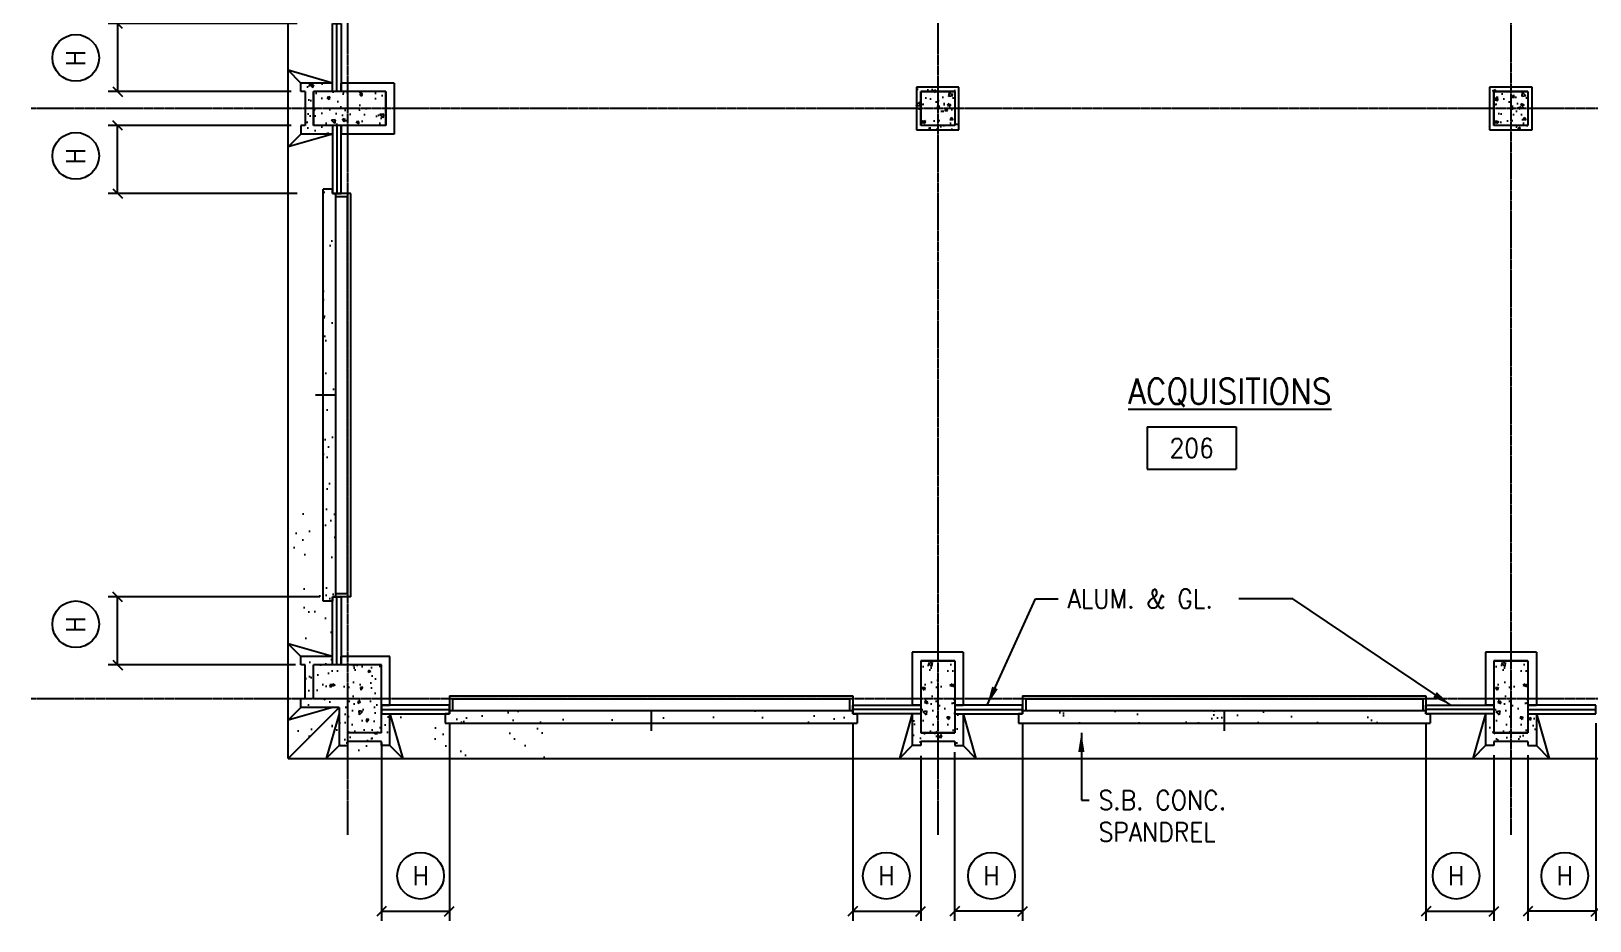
# Model space of a CAD drawing. Header units: inches. Extents: x 388 to 4053, y 352 to 2882.
# Drawn here: x 510 to 1244, y 395 to 814 of the extents above; entities that cross this region are included whole.
import ezdxf
from ezdxf.enums import TextEntityAlignment as Align

# ---------------------------------------------------------------- set-up
doc = ezdxf.new("R2010")
doc.units = ezdxf.units.IN
doc.header["$LTSCALE"] = 0.5
doc.header["$MEASUREMENT"] = 0
doc.linetypes.add('CENTER', pattern=[3.25, 2.5, -0.25, 0.25, -0.25])
for name, color, linetype in [('A-ANNO-NOTE', 7, 'Continuous'), ('A-ANNO-TEXT', 7, 'Continuous'), ('A-COLS', 2, 'Continuous'), ('A-COLS-PATT', 8, 'Continuous'), ('A-FLOR-IDEN', 7, 'Continuous'), ('A-FLOR-LEVL', 2, 'Continuous'), ('A-FLOR-PATT', 8, 'Continuous'), ('A-GLAZ', 3, 'Continuous'), ('A-GLAZ-IDEN', 7, 'Continuous'), ('A-GRID', 8, 'CENTER'), ('A-WALL', 2, 'Continuous'), ('A-WALL-PATT', 8, 'Continuous')]:
    doc.layers.add(name, color=color, linetype=linetype)
doc.styles.add('ROMANS', font='romans.shx', dxfattribs={"width": 0.9})
doc.dimstyles.new('DIM96', dxfattribs={"dimscale": 96, "dimtxt": 0.09375, "dimasz": 0.046875, "dimexe": 0.046875, "dimexo": 0.046875, "dimgap": 0.046875, "dimtad": 1, "dimdec": 4, "dimzin": 3, "dimdsep": 46, "dimlunit": 4, "dimtxsty": 'ROMANS', "dimblk": 'OBLIQUE', "dimcen": 0.046875, "dimaunit": 1, "dimazin": 0, "dimtfac": 0.7, "dimtdec": 4, "dimtofl": 0, "dimtmove": 2, "dimatfit": 3, "dimldrblk": 'OBLIQUE', "dimfxl": 0, "dimfrac": 1, "dimtolj": 1, "dimtzin": 0, "dimarcsym": 0})
doc.dimstyles.new('LD96', dxfattribs={"dimscale": 96, "dimtxt": 0.09375, "dimasz": 0.09375, "dimexe": 0.046875, "dimexo": 0.046875, "dimgap": 0.046875, "dimtad": 0, "dimdec": 4, "dimzin": 3, "dimdsep": 46, "dimlunit": 4, "dimtxsty": 'ROMANS', "dimcen": 0.046875, "dimaunit": 1, "dimadec": 0, "dimazin": 0, "dimtfac": 0.7, "dimtdec": 4, "dimtofl": 0, "dimtmove": 2, "dimatfit": 3, "dimfxl": 0, "dimfrac": 1, "dimtolj": 1, "dimtzin": 0, "dimarcsym": 0})
pattern_1 = [(37.5, (8.345, 1.141), (-0.56694, 17.34141), [0, -13.68, 0, -15.3, 0, -14.625]), (7.5, (8.345, 1.141), (15.928, 25.3993), [0, -7.38, 0, -12.33, 0, -4.725]), (327.5, (-2.725, 1.141), (28.02728, 0.05093), [0, -4.5, 0, -16.2, 0, -21.15]), (317.5, (-2.725, 1.141), (27.05514, 7.8991), [0, -2.25, 0, -10.62, 0, -12.15])]
pattern_2 = [(50, (11.203, -0.822), (14.3452, -1.25504), [1.5, -16.5]), (355, (11.203, -0.822), (-2.77503, 15.04384), [1.2, -13.2]), (100.4514, (12.398, -0.927), (11.57019, 13.78879), [1.2748, -14.02284]), (46.1842, (11.203, 3.178), (21.34482, -3.31038), [2.25, -24.75]), (96.6356, (12.981, 2.902), (18.69325, 19.48236), [1.9122, -21.03426]), (351.1842, (11.203, 3.178), (18.69324, 19.48237), [1.8, -19.8]), (21, (13.203, 2.178), (11.93814, -8.05238), [1.5, -16.5]), (326, (13.203, 2.178), (4.8663, 14.503), [1.2, -13.2]), (71.4514, (14.197, 1.507), (16.80445, 6.45061), [1.2748, -14.02284]), (37.5, (11.2027, -0.8225), (0.243197, 6.657877), [0, -13.04, 0, -13.4, 0, -13.25]), (7.5, (11.203, -0.8225), (5.26139, 7.888234), [0, -7.64, 0, -12.74, 0, -5.05]), (327.5, (6.7427, -0.8225), (10.676449, -0.451097), [0, -5, 0, -15.6, 0, -20.7]), (317.5, (4.743, -0.822), (11.663723, 2.0021), [0, -6.5, 0, -10.36, 0, -14.7])]
pattern_3 = [(50, (10.395, 0), (14.3452, -1.25504), [1.5, -16.5]), (355, (10.395, 0), (-2.77503, 15.04384), [1.2, -13.2]), (100.4514, (11.59, -0.105), (11.57019, 13.78879), [1.2748, -14.02284]), (46.1842, (10.395, 4), (21.34482, -3.31038), [2.25, -24.75]), (96.6356, (12.173, 3.724), (18.69325, 19.48236), [1.9122, -21.03426]), (351.1842, (10.395, 4), (18.69324, 19.48237), [1.8, -19.8]), (21, (12.395, 3), (11.93814, -8.05238), [1.5, -16.5]), (326, (12.395, 3), (4.8663, 14.503), [1.2, -13.2]), (71.4514, (13.39, 2.329), (16.80445, 6.45061), [1.2748, -14.02284]), (37.5, (10.3947, 0), (0.243197, 6.657877), [0, -13.04, 0, -13.4, 0, -13.25]), (7.5, (10.395, 0), (5.26139, 7.888234), [0, -7.64, 0, -12.74, 0, -5.05]), (327.5, (5.9347, 0), (10.676449, -0.451097), [0, -5, 0, -15.6, 0, -20.7]), (317.5, (3.935, 0), (11.663723, 2.0021), [0, -6.5, 0, -10.36, 0, -14.7])]

# ---------------------------------------------------------------- blocks, each defined once
blk = doc.blocks.new('GLAZ1')
for p, q in [((0, 0), (-4, 0)), ((-4, 0), (-4, -32)), ((-2, -32), (-2, 0)), ((0, -32), (0, 0)), ((-4, -32), (0, -32))]:
    blk.add_line(p, q)
blk = doc.blocks.new('IDENM1')
blk.add_circle((0, 0), 0.1146)
at = {"style": 'ROMANS', "width": 0.9}
blk.add_attdef('#', text='', height=0.0938, dxfattribs=at).set_placement((0, 0), align=Align.MIDDLE)
blk = doc.blocks.new('IDEN2')
for p, q in [((-0.2188, 0.1042), (0.2188, 0.1042)), ((-0.2188, 0.1042), (-0.2188, -0.1042)), ((0.2188, 0.1042), (0.2188, -0.1042)), ((-0.2188, -0.1042), (0.2188, -0.1042))]:
    blk.add_line(p, q)
at = {"style": 'ROMANS', "width": 0.9}
blk.add_attdef('#', text='', height=0.0938, dxfattribs=at).set_placement((0, 0), align=Align.MIDDLE_CENTER)
blk = doc.blocks.new('_Oblique')
at = {"color": 0, "lineweight": -2}
blk.add_line((-0.5, -0.5), (0.5, 0.5), dxfattribs=at)
blk = doc.blocks.new('*D138')
at = {"layer": 'A-GLAZ-IDEN', "color": 0, "lineweight": -2}
for p, q in [((707.08, 487.78), (707.08, 394.78)), ((675.08, 478.78), (675.08, 394.78)), ((675.08, 399.28), (707.08, 399.28))]:
    blk.add_line(p, q, dxfattribs=at)
at = {"layer": 'Defpoints', "color": 0}
for p in [(707.08, 492.28), (675.08, 483.28), (707.08, 399.28)]:
    blk.add_point(p, dxfattribs=at)
at = {"layer": 'A-GLAZ-IDEN', "color": 0, "lineweight": -2, "xscale": 4.5, "yscale": 4.5, "zscale": 4.5, "rotation": 180}
blk.add_blockref('_Oblique', (675.08, 399.28), dxfattribs=at)
at = {"layer": 'A-GLAZ-IDEN', "color": 0, "lineweight": -2, "xscale": 4.5, "yscale": 4.5, "zscale": 4.5}
blk.add_blockref('_Oblique', (707.08, 399.28), dxfattribs=at)
blk = doc.blocks.new('*D139')
at = {"layer": 'A-GLAZ-IDEN', "color": 0, "lineweight": -2}
for p, q in [((897.08, 487.78), (897.08, 394.78)), ((929.08, 472.43), (929.08, 394.78)), ((897.08, 399.28), (929.08, 399.28))]:
    blk.add_line(p, q, dxfattribs=at)
at = {"layer": 'Defpoints', "color": 0}
for p in [(897.08, 492.28), (929.08, 476.93), (929.08, 399.28)]:
    blk.add_point(p, dxfattribs=at)
at = {"layer": 'A-GLAZ-IDEN', "color": 0, "lineweight": -2, "xscale": 4.5, "yscale": 4.5, "zscale": 4.5, "rotation": 180}
blk.add_blockref('_Oblique', (897.08, 399.28), dxfattribs=at)
at = {"layer": 'A-GLAZ-IDEN', "color": 0, "lineweight": -2, "xscale": 4.5, "yscale": 4.5, "zscale": 4.5}
blk.add_blockref('_Oblique', (929.08, 399.28), dxfattribs=at)
blk = doc.blocks.new('*D140')
at = {"layer": 'A-GLAZ-IDEN', "color": 0, "lineweight": -2}
for p, q in [((977.08, 487.78), (977.08, 394.78)), ((945.08, 474.2), (945.08, 394.78)), ((977.08, 399.28), (945.08, 399.28))]:
    blk.add_line(p, q, dxfattribs=at)
at = {"layer": 'Defpoints', "color": 0}
for p in [(977.08, 492.28), (945.08, 478.7), (945.08, 399.28)]:
    blk.add_point(p, dxfattribs=at)
at = {"layer": 'A-GLAZ-IDEN', "color": 0, "lineweight": -2, "xscale": 4.5, "yscale": 4.5, "zscale": 4.5, "rotation": 180}
blk.add_blockref('_Oblique', (945.08, 399.28), dxfattribs=at)
at = {"layer": 'A-GLAZ-IDEN', "color": 0, "lineweight": -2, "xscale": 4.5, "yscale": 4.5, "zscale": 4.5}
blk.add_blockref('_Oblique', (977.08, 399.28), dxfattribs=at)
blk = doc.blocks.new('*D141')
at = {"layer": 'A-GLAZ-IDEN', "color": 0, "lineweight": -2}
for p, q in [((1167.08, 487.78), (1167.08, 394.78)), ((1199.08, 472.78), (1199.08, 394.78)), ((1167.08, 399.28), (1199.08, 399.28))]:
    blk.add_line(p, q, dxfattribs=at)
at = {"layer": 'Defpoints', "color": 0}
for p in [(1167.08, 492.28), (1199.08, 477.28), (1199.08, 399.28)]:
    blk.add_point(p, dxfattribs=at)
at = {"layer": 'A-GLAZ-IDEN', "color": 0, "lineweight": -2, "xscale": 4.5, "yscale": 4.5, "zscale": 4.5, "rotation": 180}
blk.add_blockref('_Oblique', (1167.08, 399.28), dxfattribs=at)
at = {"layer": 'A-GLAZ-IDEN', "color": 0, "lineweight": -2, "xscale": 4.5, "yscale": 4.5, "zscale": 4.5}
blk.add_blockref('_Oblique', (1199.08, 399.28), dxfattribs=at)
blk = doc.blocks.new('*D142')
at = {"layer": 'A-GLAZ-IDEN', "color": 0, "lineweight": -2}
for p, q in [((1247.08, 487.78), (1247.08, 394.78)), ((1215.08, 472.78), (1215.08, 394.78)), ((1247.08, 399.28), (1215.08, 399.28))]:
    blk.add_line(p, q, dxfattribs=at)
at = {"layer": 'Defpoints', "color": 0}
for p in [(1247.08, 492.28), (1215.08, 477.28), (1215.08, 399.28)]:
    blk.add_point(p, dxfattribs=at)
at = {"layer": 'A-GLAZ-IDEN', "color": 0, "lineweight": -2, "xscale": 4.5, "yscale": 4.5, "zscale": 4.5, "rotation": 180}
blk.add_blockref('_Oblique', (1215.08, 399.28), dxfattribs=at)
at = {"layer": 'A-GLAZ-IDEN', "color": 0, "lineweight": -2, "xscale": 4.5, "yscale": 4.5, "zscale": 4.5}
blk.add_blockref('_Oblique', (1247.08, 399.28), dxfattribs=at)
blk = doc.blocks.new('*D165')
at = {"layer": 'A-GLAZ-IDEN', "color": 0, "lineweight": -2}
for p, q in [((646.08, 547.28), (546.28, 547.28)), ((550.78, 515.28), (550.78, 547.28)), ((634.58, 515.28), (546.28, 515.28))]:
    blk.add_line(p, q, dxfattribs=at)
at = {"layer": 'Defpoints', "color": 0}
for p in [(550.78, 547.28), (650.58, 547.28), (639.08, 515.28)]:
    blk.add_point(p, dxfattribs=at)
at = {"layer": 'A-GLAZ-IDEN', "color": 0, "lineweight": -2, "xscale": 4.5, "yscale": 4.5, "zscale": 4.5}
for p, rotation in [((550.78, 547.28), 90), ((550.78, 515.28), 270)]:
    blk.add_blockref('_Oblique', p, dxfattribs=dict(at, rotation=rotation))
blk = doc.blocks.new('*D166')
at = {"layer": 'A-GLAZ-IDEN', "color": 0, "lineweight": -2}
for p, q in [((632.49, 769.28), (546.28, 769.28)), ((550.78, 737.28), (550.78, 769.28)), ((635.41, 737.28), (546.28, 737.28))]:
    blk.add_line(p, q, dxfattribs=at)
at = {"layer": 'Defpoints', "color": 0}
for p in [(550.78, 769.28), (636.99, 769.28), (639.91, 737.28)]:
    blk.add_point(p, dxfattribs=at)
at = {"layer": 'A-GLAZ-IDEN', "color": 0, "lineweight": -2, "xscale": 4.5, "yscale": 4.5, "zscale": 4.5}
for p, rotation in [((550.78, 769.28), 90), ((550.78, 737.28), 270)]:
    blk.add_blockref('_Oblique', p, dxfattribs=dict(at, rotation=rotation))
blk = doc.blocks.new('*D167')
at = {"layer": 'A-GLAZ-IDEN', "color": 0, "lineweight": -2}
for p, q in [((635.41, 817.28), (546.28, 817.28)), ((550.78, 817.28), (550.78, 785.28)), ((632.49, 785.28), (546.28, 785.28))]:
    blk.add_line(p, q, dxfattribs=at)
at = {"layer": 'Defpoints', "color": 0}
for p in [(639.91, 817.28), (550.78, 785.28), (636.99, 785.28)]:
    blk.add_point(p, dxfattribs=at)
at = {"layer": 'A-GLAZ-IDEN', "color": 0, "lineweight": -2, "xscale": 4.5, "yscale": 4.5, "zscale": 4.5}
for p, rotation in [((550.78, 817.28), 90), ((550.78, 785.28), 270)]:
    blk.add_blockref('_Oblique', p, dxfattribs=dict(at, rotation=rotation))
blk = doc.blocks.new('LEVEL')
for p, q in [((-12, 0), (-18, 6)), ((-12, -15), (-18, 6)), ((12, 0), (18, 6)), ((12, -15), (18, 6))]:
    blk.add_line(p, q)
blk = doc.blocks.new('TEXT')
blk.add_line((0, 0), (0, 9.5))
blk = doc.blocks.new('4')
for p, q in [((-8, -18), (-8, 16)), ((8, 16), (-8, 16)), ((8, -18), (8, 16)), ((8, -18), (-8, -18))]:
    blk.add_line(p, q)
blk = doc.blocks.new('3')
for p, q in [((-16, 16), (0, 16)), ((-16, 16), (-16, -16)), ((0, 0), (0, 16)), ((0, 0), (16, 0)), ((16, 0), (16, -16)), ((-16, -16), (16, -16))]:
    blk.add_line(p, q)
blk = doc.blocks.new('1')
for p, q in [((-8, 8), (8, 8)), ((-8, 8), (-8, -8)), ((8, 8), (8, -8)), ((-8, -8), (8, -8))]:
    blk.add_line(p, q)

msp = doc.modelspace()

# ---------------------------------------------------------------- hatches: boundary and pattern name
at = {"layer": 'A-COLS-PATT'}
h = msp.add_hatch(dxfattribs=at)
h.set_pattern_fill('AR-CONC', color=256, scale=2, angle=90, style=0)
h.set_pattern_definition([(140, (3037.413, -189.509), (1.255043, 14.345204), [1.5, -16.5]), (85, (3037.413, -189.509), (-15.04384, -2.77503), [1.2, -13.2]), (190.4514, (3037.518, -188.313), (-13.78879, 11.57019), [1.2748, -14.02284]), (136.1842, (3033.413, -189.509), (3.31038, 21.34482), [2.25, -24.75]), (186.6356, (3033.69, -187.73), (-19.48236, 18.69325), [1.9122, -21.03426]), (81.1842, (3033.413, -189.509), (-19.48237, 18.69324), [1.8, -19.8]), (111, (3034.413, -187.509), (8.05238, 11.93814), [1.5, -16.5]), (56, (3034.413, -187.509), (-14.503, 4.86631), [1.2, -13.2]), (161.4514, (3035.084, -186.514), (-6.45061, 16.80445), [1.2748, -14.02284]), (127.5, (3037.4133, -189.5085), (-6.657877, 0.243197), [0, -13.04, 0, -13.4, 0, -13.25]), (97.5, (3037.413, -189.5085), (-7.888234, 5.26139), [0, -7.64, 0, -12.74, 0, -5.05]), (57.5, (3037.4133, -193.9685), (0.451097, 10.676449), [0, -5, 0, -15.6, 0, -20.7]), (47.5, (3037.413, -195.9685), (-2.0021, 11.663723), [0, -6.5, 0, -10.36, 0, -14.7])])
h.paths.add_polyline_path([(643.08318, 785.27553), (643.08318, 769.27553), (677.08318, 769.27553), (677.08318, 785.27553)])
h = msp.add_hatch(dxfattribs=at)
h.set_pattern_fill('AR-CONC', color=256, scale=2, style=0)
h.set_pattern_definition([(130, (1903.867, -1601.055), (-14.345204, -1.255043), [1.5, -16.5]), (185, (1903.867, -1601.055), (2.77503, 15.04384), [1.2, -13.2]), (79.5486, (1902.672, -1601.159), (-11.57019, 13.78879), [1.2748, -14.02284]), (133.8158, (1903.867, -1597.055), (-21.34482, -3.31038), [2.25, -24.75]), (83.3644, (1902.088, -1597.33), (-18.69325, 19.48236), [1.9122, -21.03426]), (188.8158, (1903.867, -1597.055), (-18.69324, 19.48237), [1.8, -19.8]), (159, (1901.867, -1598.055), (-11.93814, -8.05238), [1.5, -16.5]), (214, (1901.867, -1598.055), (-4.86631, 14.503), [1.2, -13.2]), (108.5486, (1900.872, -1598.726), (-16.80445, 6.45061), [1.2748, -14.02284]), (142.5, (1903.867, -1601.0546), (-0.243197, 6.657877), [0, -13.04, 0, -13.4, 0, -13.25]), (172.5, (1903.867, -1601.0546), (-5.26139, 7.888234), [0, -7.64, 0, -12.74, 0, -5.05]), (212.5, (1908.327, -1601.0546), (-10.676449, -0.451097), [0, -5, 0, -15.6, 0, -20.7]), (222.5, (1910.327, -1601.055), (-11.663723, 2.0021), [0, -6.5, 0, -10.36, 0, -14.7])])
h.paths.add_polyline_path([(945.08318, 785.27553), (945.08318, 769.27553), (929.08318, 769.27553), (929.08318, 785.27553)])
h = msp.add_hatch(dxfattribs=at)
h.set_pattern_fill('AR-CONC', color=256, scale=2, style=0)
h.set_pattern_definition([(130, (2173.867, -1601.055), (-14.345204, -1.255043), [1.5, -16.5]), (185, (2173.867, -1601.055), (2.77503, 15.04384), [1.2, -13.2]), (79.5486, (2172.672, -1601.159), (-11.57019, 13.78879), [1.2748, -14.02284]), (133.8158, (2173.867, -1597.055), (-21.34482, -3.31038), [2.25, -24.75]), (83.3644, (2172.088, -1597.33), (-18.69325, 19.48236), [1.9122, -21.03426]), (188.8158, (2173.867, -1597.055), (-18.69324, 19.48237), [1.8, -19.8]), (159, (2171.867, -1598.055), (-11.93814, -8.05238), [1.5, -16.5]), (214, (2171.867, -1598.055), (-4.86631, 14.503), [1.2, -13.2]), (108.5486, (2170.872, -1598.726), (-16.80445, 6.45061), [1.2748, -14.02284]), (142.5, (2173.867, -1601.0546), (-0.243197, 6.657877), [0, -13.04, 0, -13.4, 0, -13.25]), (172.5, (2173.867, -1601.0546), (-5.26139, 7.888234), [0, -7.64, 0, -12.74, 0, -5.05]), (212.5, (2178.327, -1601.0546), (-10.676449, -0.451097), [0, -5, 0, -15.6, 0, -20.7]), (222.5, (2180.327, -1601.055), (-11.663723, 2.0021), [0, -6.5, 0, -10.36, 0, -14.7])])
h.paths.add_polyline_path([(1215.08318, 785.27553), (1215.08318, 769.27553), (1199.08318, 769.27553), (1199.08318, 785.27553)])
h = msp.add_hatch(dxfattribs=at)
h.set_pattern_fill('AR-CONC', color=256, scale=2, angle=180, style=0)
h.set_pattern_definition([(230, (1625.867, 2877.606), (-14.345204, 1.255043), [1.5, -16.5]), (175, (1625.867, 2877.606), (2.77503, -15.04384), [1.2, -13.2]), (280.4514, (1624.672, 2877.71), (-11.57019, -13.78879), [1.2748, -14.02284]), (226.1842, (1625.867, 2873.606), (-21.34482, 3.31038), [2.25, -24.75]), (276.6356, (1624.088, 2873.882), (-18.69325, -19.48236), [1.9122, -21.03426]), (171.1842, (1625.867, 2873.606), (-18.69324, -19.48237), [1.8, -19.8]), (201, (1623.867, 2874.606), (-11.93814, 8.05238), [1.5, -16.5]), (146, (1623.867, 2874.606), (-4.86631, -14.503), [1.2, -13.2]), (251.4514, (1622.872, 2875.277), (-16.80445, -6.45061), [1.2748, -14.02284]), (217.5, (1625.867, 2877.6056), (-0.243197, -6.657877), [0, -13.04, 0, -13.4, 0, -13.25]), (187.5, (1625.867, 2877.6056), (-5.26139, -7.888234), [0, -7.64, 0, -12.74, 0, -5.05]), (147.5, (1630.327, 2877.6056), (-10.676449, 0.451097), [0, -5, 0, -15.6, 0, -20.7]), (137.5, (1632.327, 2877.606), (-11.663723, -2.0021), [0, -6.5, 0, -10.36, 0, -14.7])])
h.paths.add_polyline_path([(659.08318, 483.27553), (675.08318, 483.27553), (675.08318, 515.27553), (643.08318, 515.27553), (643.08318, 499.27553), (659.08318, 499.27553)])
h = msp.add_hatch(dxfattribs=at)
h.set_pattern_fill('AR-CONC', color=256, scale=2, style=0)
h.set_pattern_definition([(310, (-29.701, 2877.606), (14.345204, 1.255043), [1.5, -16.5]), (5, (-29.701, 2877.606), (-2.77503, -15.04384), [1.2, -13.2]), (259.5486, (-28.505, 2877.71), (11.57019, -13.78879), [1.2748, -14.02284]), (313.8158, (-29.7, 2873.606), (21.34482, 3.31038), [2.25, -24.75]), (263.3644, (-27.922, 2873.882), (18.69325, -19.48236), [1.9122, -21.03426]), (8.8158, (-29.7, 2873.606), (18.69324, -19.48237), [1.8, -19.8]), (339, (-27.701, 2874.606), (11.93814, 8.05238), [1.5, -16.5]), (34, (-27.701, 2874.606), (4.86631, -14.503), [1.2, -13.2]), (288.5486, (-26.706, 2875.277), (16.80445, -6.45061), [1.2748, -14.02284]), (322.5, (-29.701, 2877.6056), (0.243197, -6.657877), [0, -13.04, 0, -13.4, 0, -13.25]), (352.5, (-29.701, 2877.6056), (5.26139, -7.888234), [0, -7.64, 0, -12.74, 0, -5.05]), (32.5, (-34.161, 2877.6056), (10.676449, 0.451097), [0, -5, 0, -15.6, 0, -20.7]), (42.5, (-36.161, 2877.606), (11.663723, -2.0021), [0, -6.5, 0, -10.36, 0, -14.7])])
h.paths.add_polyline_path([(945.08318, 483.27553), (929.08318, 483.27553), (929.08318, 517.27553), (945.08318, 517.27553)])
h = msp.add_hatch(dxfattribs=at)
h.set_pattern_fill('AR-CONC', color=256, scale=2, style=0)
h.set_pattern_definition([(310, (240.299, 2877.606), (14.345204, 1.255043), [1.5, -16.5]), (5, (240.299, 2877.606), (-2.77503, -15.04384), [1.2, -13.2]), (259.5486, (241.495, 2877.71), (11.57019, -13.78879), [1.2748, -14.02284]), (313.8158, (240.3, 2873.606), (21.34482, 3.31038), [2.25, -24.75]), (263.3644, (242.078, 2873.882), (18.69325, -19.48236), [1.9122, -21.03426]), (8.8158, (240.3, 2873.606), (18.69324, -19.48237), [1.8, -19.8]), (339, (242.299, 2874.606), (11.93814, 8.05238), [1.5, -16.5]), (34, (242.299, 2874.606), (4.86631, -14.503), [1.2, -13.2]), (288.5486, (243.294, 2875.277), (16.80445, -6.45061), [1.2748, -14.02284]), (322.5, (240.299, 2877.6056), (0.243197, -6.657877), [0, -13.04, 0, -13.4, 0, -13.25]), (352.5, (240.299, 2877.6056), (5.26139, -7.888234), [0, -7.64, 0, -12.74, 0, -5.05]), (32.5, (235.839, 2877.6056), (10.676449, 0.451097), [0, -5, 0, -15.6, 0, -20.7]), (42.5, (233.839, 2877.606), (11.663723, -2.0021), [0, -6.5, 0, -10.36, 0, -14.7])])
h.paths.add_polyline_path([(1215.08318, 483.27553), (1199.08318, 483.27553), (1199.08318, 517.27553), (1215.08318, 517.27553)])
at = {"layer": 'A-FLOR-PATT'}
h = msp.add_hatch(dxfattribs=at)
h.set_pattern_fill('AR-SAND', color=256, scale=12, style=0)
h.set_pattern_definition([(37.5, (10.69, -1.954), (-0.75592, 23.1219), [0, -18.24, 0, -20.4, 0, -19.5]), (7.5, (10.69, -1.954), (21.2373, 33.8658), [0, -9.84, 0, -16.44, 0, -6.3]), (327.5, (-4.07, -1.954), (37.3697, 0.0679), [0, -6, 0, -21.6, 0, -28.2]), (317.5, (-4.07, -1.954), (36.0735, 10.5321), [0, -3, 0, -14.16, 0, -16.2])])
h.paths.add_polyline_path([(757.4372, 487.77553), (705.08318, 487.77553), (705.08318, 492.27553), (679.08318, 492.27553), (685.08318, 471.27553), (757.4372, 471.27553)])
h.paths.add_polyline_path([(679.08318, 492.27553), (679.08318, 477.27553), (685.08318, 471.27553)])
h.paths.add_polyline_path([(679.08318, 477.27553), (675.08318, 477.27553), (675.08318, 479.27553), (659.08318, 479.27553), (659.08318, 477.27553), (655.08318, 477.27553), (649.08318, 471.27553), (685.08318, 471.27553)])
h.paths.add_polyline_path([(655.08318, 492.27553), (649.08318, 471.27553), (655.08318, 477.27553)])
h.paths.add_polyline_path([(655.08318, 492.27553), (655.08318, 495.27553), (631.08318, 471.27553), (649.08318, 471.27553)])
h.paths.add_polyline_path([(655.08318, 495.27553), (652.08318, 495.27553), (631.08318, 489.27553), (631.08318, 471.27553)])
h.paths.add_polyline_path([(652.08318, 495.27553), (637.08318, 495.27553), (631.08318, 489.27553)])
h.paths.add_polyline_path([(639.08318, 515.27553), (637.08318, 515.27553), (637.08318, 519.27553), (631.08318, 525.27553), (631.08318, 489.27553), (637.08318, 495.27553), (637.08318, 499.27553), (639.08318, 499.27553)])
h.paths.add_polyline_path([(631.08318, 525.27553), (637.08318, 519.27553), (652.08318, 519.27553)])
h.paths.add_polyline_path([(652.08318, 545.27553), (647.58318, 545.27553), (647.58318, 591.59395), (631.08318, 591.59395), (631.08318, 525.27553), (652.08318, 519.27553)])
at = {"layer": 'A-WALL-PATT'}
h = msp.add_hatch(dxfattribs=at)
h.set_pattern_fill('AR-CONC', color=256, scale=2, style=0)
h.set_pattern_definition(pattern_3)
h.paths.add_polyline_path([(652.08318, 789.27553), (637.08318, 789.27553), (637.08318, 785.27553), (639.08318, 785.27553), (639.08318, 769.27553), (637.08318, 769.27553), (637.08318, 765.27553), (652.08318, 765.27553), (652.08318, 769.27553), (643.08318, 769.27553), (643.08318, 785.27553), (652.08318, 785.27553)])
h = msp.add_hatch(dxfattribs=at)
h.set_pattern_fill('AR-CONC', color=256, scale=2, style=0)
h.set_pattern_definition(pattern_2)
h.paths.add_polyline_path([(947.08318, 787.27553), (927.08318, 787.27553), (927.08318, 767.27553), (947.08318, 767.27553)])
h = msp.add_hatch(dxfattribs=at)
h.set_pattern_fill('AR-CONC', color=256, scale=2, style=0)
h.set_pattern_definition(pattern_2)
h.paths.add_polyline_path([(1217.08318, 787.27553), (1197.08318, 787.27553), (1197.08318, 767.27553), (1217.08318, 767.27553)])
h = msp.add_hatch(dxfattribs=at)
h.set_pattern_fill('AR-SAND', color=256, scale=9, style=0)
h.set_pattern_definition(pattern_1)
h.paths.add_polyline_path([(647.58318, 545.27553), (652.08318, 545.27553), (652.08318, 547.27553), (653.58318, 547.27553), (653.58318, 737.27553), (652.08318, 737.27553), (652.08318, 739.27553), (647.58318, 739.27553)])
h = msp.add_hatch(dxfattribs=at)
h.set_pattern_fill('AR-CONC', color=256, scale=2, style=0)
h.set_pattern_definition(pattern_3)
h.paths.add_polyline_path([(643.08318, 515.27553), (652.08318, 515.27553), (652.08318, 519.27553), (637.08318, 519.27553), (637.08318, 515.27553), (639.08318, 515.27553), (639.08318, 499.27553), (637.08318, 499.27553), (637.08318, 495.27553), (655.08318, 495.27553), (655.08318, 477.27553), (659.08318, 477.27553), (659.08318, 479.27553), (675.08318, 479.27553), (675.08318, 477.27553), (679.08318, 477.27553), (679.08318, 492.27553), (675.08318, 492.27553), (675.08318, 483.27553), (659.08318, 483.27553), (659.08318, 499.27553), (643.08318, 499.27553)])
h = msp.add_hatch(dxfattribs=at)
h.set_pattern_fill('AR-SAND', color=256, scale=9, style=0)
h.set_pattern_definition(pattern_1)
h.paths.add_polyline_path([(707.08318, 493.77553), (707.08318, 492.27553), (705.08318, 492.27553), (705.08318, 487.77553), (899.08318, 487.77553), (899.08318, 492.27553), (897.08318, 492.27553), (897.08318, 493.77553)])
h = msp.add_hatch(dxfattribs=at)
h.set_pattern_fill('AR-CONC', color=256, scale=2, style=0)
h.set_pattern_definition(pattern_3)
h.paths.add_polyline_path([(949.08318, 492.27553), (945.08318, 492.27553), (945.08318, 483.27553), (929.08318, 483.27553), (929.08318, 492.27553), (925.08318, 492.27553), (925.08318, 477.27553), (929.08318, 477.27553), (929.08318, 479.27553), (945.08318, 479.27553), (945.08318, 477.27553), (949.08318, 477.27553)])
h = msp.add_hatch(dxfattribs=at)
h.set_pattern_fill('AR-SAND', color=256, scale=9, style=0)
h.set_pattern_definition(pattern_1)
h.paths.add_polyline_path([(1169.08318, 487.77553), (1169.08318, 492.27553), (1167.08318, 492.27553), (1167.08318, 493.77553), (977.08318, 493.77553), (977.08318, 492.27553), (975.08318, 492.27553), (975.08318, 487.77553)])
h = msp.add_hatch(dxfattribs=at)
h.set_pattern_fill('AR-CONC', color=256, scale=2, style=0)
h.set_pattern_definition(pattern_3)
h.paths.add_polyline_path([(1199.08318, 492.27553), (1195.08318, 492.27553), (1195.08318, 477.27553), (1199.08318, 477.27553), (1199.08318, 479.27553), (1215.08318, 479.27553), (1215.08318, 477.27553), (1219.08318, 477.27553), (1219.08318, 492.27553), (1215.08318, 492.27553), (1215.08318, 483.27553), (1199.08318, 483.27553)])

# ---------------------------------------------------------------- linework, layer by layer
at = {"layer": 'A-FLOR-LEVL'}
for q in [(631.08318, 1065.27553), (655.08318, 495.27553), (1495.08318, 471.27553)]:
    msp.add_line((631.08318, 471.27553), q, dxfattribs=at)
at = {"layer": 'A-GRID'}
for p, q in [((659.08318, 2833.64311), (659.08318, 435.27553)), ((937.08318, 2833.64311), (937.08318, 435.27553)), ((1207.08318, 1216.41275), (1207.08318, 435.27553)), ((4004.54291, 777.27553), (510.08318, 777.27553)), ((4004.54291, 499.27553), (510.08318, 499.27553))]:
    msp.add_line(p, q, dxfattribs=at)
at = {"layer": 'A-WALL'}
for p, q in [((637.08318, 785.27553), (637.08318, 789.27553)), ((652.08318, 789.27553), (637.08318, 789.27553)), ((652.08318, 785.27553), (652.08318, 789.27553)), ((681.08318, 789.27553), (656.08318, 789.27553)), ((656.08318, 785.27553), (656.08318, 789.27553)), ((681.08318, 789.27553), (681.08318, 765.27553)), ((947.08318, 787.27553), (927.08318, 787.27553)), ((927.08318, 787.27553), (927.08318, 767.27553)), ((947.08318, 767.27553), (947.08318, 787.27553)), ((1217.08318, 787.27553), (1197.08318, 787.27553)), ((1197.08318, 787.27553), (1197.08318, 767.27553)), ((1217.08318, 767.27553), (1217.08318, 787.27553)), ((639.08318, 785.27553), (637.08318, 785.27553)), ((639.08318, 785.27553), (639.08318, 769.27553)), ((643.08318, 769.27553), (643.08318, 785.27553)), ((652.08318, 785.27553), (643.08318, 785.27553)), ((677.08318, 785.27553), (656.08318, 785.27553)), ((677.08318, 769.27553), (677.08318, 785.27553)), ((929.08318, 785.27553), (945.08318, 785.27553)), ((929.08318, 769.27553), (929.08318, 785.27553)), ((945.08318, 785.27553), (945.08318, 769.27553)), ((1199.08318, 785.27553), (1215.08318, 785.27553)), ((1199.08318, 769.27553), (1199.08318, 785.27553)), ((1215.08318, 785.27553), (1215.08318, 769.27553)), ((637.08318, 769.27553), (637.08318, 765.27553)), ((639.08318, 769.27553), (637.08318, 769.27553)), ((652.08318, 765.27553), (637.08318, 765.27553)), ((652.08318, 769.27553), (643.08318, 769.27553)), ((652.08318, 769.27553), (652.08318, 765.27553)), ((677.08318, 769.27553), (656.08318, 769.27553)), ((656.08318, 769.27553), (656.08318, 765.27553)), ((681.08318, 765.27553), (656.08318, 765.27553)), ((927.08318, 767.27553), (947.08318, 767.27553)), ((945.08318, 769.27553), (929.08318, 769.27553)), ((1197.08318, 767.27553), (1217.08318, 767.27553)), ((1215.08318, 769.27553), (1199.08318, 769.27553)), ((647.58318, 545.27553), (647.58318, 739.27553)), ((652.08318, 739.27553), (647.58318, 739.27553)), ((652.08318, 737.27553), (652.08318, 739.27553)), ((660.58318, 737.27553), (652.08318, 737.27553)), ((653.58318, 547.27553), (653.58318, 737.27553)), ((659.08318, 735.77553), (653.58318, 735.77553)), ((659.08318, 548.77553), (659.08318, 735.77553)), ((660.58318, 547.27553), (660.58318, 737.27553)), ((652.08318, 545.27553), (647.58318, 545.27553)), ((660.58318, 547.27553), (652.08318, 547.27553)), ((652.08318, 547.27553), (652.08318, 545.27553)), ((659.08318, 548.77553), (653.58318, 548.77553)), ((949.08318, 521.27553), (925.08318, 521.27553)), ((925.08318, 521.27553), (925.08318, 496.27553)), ((949.08318, 521.27553), (949.08318, 496.27553)), ((1219.08318, 521.27553), (1195.08318, 521.27553)), ((1195.08318, 521.27553), (1195.08318, 496.27553)), ((1219.08318, 521.27553), (1219.08318, 496.27553)), ((637.08318, 515.27553), (637.08318, 519.27553)), ((652.08318, 519.27553), (637.08318, 519.27553)), ((639.08318, 515.27553), (637.08318, 515.27553)), ((639.08318, 499.27553), (639.08318, 515.27553)), ((643.08318, 499.27553), (643.08318, 515.27553)), ((652.08318, 515.27553), (643.08318, 515.27553)), ((652.08318, 515.27553), (652.08318, 519.27553)), ((679.08318, 519.27553), (656.08318, 519.27553)), ((656.08318, 515.27553), (656.08318, 519.27553)), ((675.08318, 515.27553), (656.08318, 515.27553)), ((675.08318, 496.27553), (675.08318, 515.27553)), ((679.08318, 496.27553), (679.08318, 519.27553)), ((929.08318, 517.27553), (945.08318, 517.27553)), ((929.08318, 517.27553), (929.08318, 496.27553)), ((945.08318, 517.27553), (945.08318, 496.27553)), ((1199.08318, 517.27553), (1215.08318, 517.27553)), ((1199.08318, 517.27553), (1199.08318, 496.27553)), ((1215.08318, 517.27553), (1215.08318, 496.27553)), ((637.08318, 495.27553), (637.08318, 499.27553)), ((639.08318, 499.27553), (637.08318, 499.27553)), ((659.08318, 499.27553), (643.08318, 499.27553)), ((659.08318, 499.27553), (659.08318, 483.27553)), ((707.08318, 500.77553), (897.08318, 500.77553)), ((707.08318, 500.77553), (707.08318, 492.27553)), ((708.58318, 499.27553), (895.58318, 499.27553)), ((708.58318, 499.27553), (708.58318, 493.77553)), ((895.58318, 499.27553), (895.58318, 493.77553)), ((897.08318, 500.77553), (897.08318, 492.27553)), ((977.08318, 500.77553), (1167.08318, 500.77553)), ((977.08318, 500.77553), (977.08318, 492.27553)), ((978.58318, 499.27553), (1165.58318, 499.27553)), ((978.58318, 499.27553), (978.58318, 493.77553)), ((1165.58318, 499.27553), (1165.58318, 493.77553)), ((1167.08318, 500.77553), (1167.08318, 492.27553)), ((655.08318, 495.27553), (637.08318, 495.27553)), ((655.08318, 495.27553), (655.08318, 477.27553)), ((675.08318, 496.27553), (679.08318, 496.27553)), ((675.08318, 483.27553), (675.08318, 492.27553)), ((675.08318, 492.27553), (679.08318, 492.27553)), ((679.08318, 477.27553), (679.08318, 492.27553)), ((705.08318, 492.27553), (705.08318, 487.77553)), ((707.08318, 492.27553), (705.08318, 492.27553)), ((707.08318, 493.77553), (897.08318, 493.77553)), ((897.08318, 492.27553), (899.08318, 492.27553)), ((899.08318, 492.27553), (899.08318, 487.77553)), ((929.08318, 496.27553), (925.08318, 496.27553)), ((929.08318, 492.27553), (925.08318, 492.27553)), ((925.08318, 492.27553), (925.08318, 477.27553)), ((929.08318, 492.27553), (929.08318, 483.27553)), ((945.08318, 496.27553), (949.08318, 496.27553)), ((945.08318, 492.27553), (949.08318, 492.27553)), ((945.08318, 492.27553), (945.08318, 483.27553)), ((949.08318, 492.27553), (949.08318, 477.27553)), ((975.08318, 492.27553), (975.08318, 487.77553)), ((977.08318, 492.27553), (975.08318, 492.27553)), ((977.08318, 493.77553), (1167.08318, 493.77553)), ((1167.08318, 492.27553), (1169.08318, 492.27553)), ((1169.08318, 492.27553), (1169.08318, 487.77553)), ((1199.08318, 496.27553), (1195.08318, 496.27553)), ((1199.08318, 492.27553), (1195.08318, 492.27553)), ((1195.08318, 492.27553), (1195.08318, 477.27553)), ((1199.08318, 492.27553), (1199.08318, 483.27553)), ((1215.08318, 496.27553), (1219.08318, 496.27553)), ((1215.08318, 492.27553), (1219.08318, 492.27553)), ((1215.08318, 492.27553), (1215.08318, 483.27553)), ((1219.08318, 492.27553), (1219.08318, 477.27553)), ((705.08318, 487.77553), (899.08318, 487.77553)), ((975.08318, 487.77553), (1169.08318, 487.77553)), ((655.08318, 477.27553), (659.08318, 477.27553)), ((675.08318, 483.27553), (659.08318, 483.27553)), ((675.08318, 479.27553), (659.08318, 479.27553)), ((659.08318, 479.27553), (659.08318, 477.27553)), ((675.08318, 477.27553), (675.08318, 479.27553)), ((679.08318, 477.27553), (675.08318, 477.27553)), ((929.08318, 477.27553), (925.08318, 477.27553)), ((929.08318, 483.27553), (945.08318, 483.27553)), ((945.08318, 479.27553), (929.08318, 479.27553)), ((929.08318, 479.27553), (929.08318, 477.27553)), ((945.08318, 479.27553), (945.08318, 477.27553)), ((945.08318, 477.27553), (949.08318, 477.27553)), ((1199.08318, 477.27553), (1195.08318, 477.27553)), ((1199.08318, 483.27553), (1215.08318, 483.27553)), ((1215.08318, 479.27553), (1199.08318, 479.27553)), ((1199.08318, 479.27553), (1199.08318, 477.27553)), ((1215.08318, 479.27553), (1215.08318, 477.27553)), ((1215.08318, 477.27553), (1219.08318, 477.27553))]:
    msp.add_line(p, q, dxfattribs=at)

# ---------------------------------------------------------------- block references
at = {"layer": 'A-ANNO-NOTE', "rotation": 90}
msp.add_blockref('TEXT', (653.58318, 642.27553), dxfattribs=at)
at = {"layer": 'A-ANNO-NOTE', "xscale": -1, "rotation": 180}
for p in [(802.08318, 493.77553), (1072.08318, 493.77553)]:
    msp.add_blockref('TEXT', p, dxfattribs=at)
at = {"layer": 'A-COLS'}
for name, p, rotation in [('4', (659.08318, 777.27553), 90), ('3', (659.08318, 499.27553), 180)]:
    msp.add_blockref(name, p, dxfattribs=dict(at, rotation=rotation))
at = {"layer": 'A-COLS', "extrusion": (0, 0, -1), "zscale": -1}
for p in [(-937.08318, 777.27553), (-1207.08318, 777.27553)]:
    msp.add_blockref('1', p, dxfattribs=at)
at = {"layer": 'A-COLS', "extrusion": (0, 0, -1), "zscale": -1, "rotation": 180}
for p in [(-937.08318, 499.27553), (-1207.08318, 499.27553)]:
    msp.add_blockref('4', p, dxfattribs=at)
at = {"layer": 'A-FLOR-IDEN', "xscale": 96, "yscale": 96, "zscale": 96}
msp.add_blockref('IDEN2', (1056.73861, 617.40707), dxfattribs=at).add_auto_attribs({'#': '206'})
at = {"layer": 'A-FLOR-LEVL', "xscale": -1, "rotation": 90.00000000000105}
for p in [(637.08318, 777.27553), (637.08318, 507.27553)]:
    msp.add_blockref('LEVEL', p, dxfattribs=at)
at = {"layer": 'A-FLOR-LEVL', "rotation": 180}
for p in [(667.08318, 477.27553), (937.08318, 477.27553), (1207.08318, 477.27553)]:
    msp.add_blockref('LEVEL', p, dxfattribs=at)
at = {"layer": 'A-GLAZ', "xscale": -1}
for p in [(652.08318, 817.27553), (652.08318, 547.27553)]:
    msp.add_blockref('GLAZ1', p, dxfattribs=at)
at = {"layer": 'A-GLAZ'}
for p, rotation in [((652.08318, 737.27553), 180), ((707.08318, 492.27553), 270), ((977.08318, 492.27553), 270), ((1247.08318, 492.27553), 270)]:
    msp.add_blockref('GLAZ1', p, dxfattribs=dict(at, rotation=rotation))
at = {"layer": 'A-GLAZ', "xscale": -1, "rotation": 90}
for p in [(897.08318, 492.27553), (1167.08318, 492.27553)]:
    msp.add_blockref('GLAZ1', p, dxfattribs=at)
at = {"layer": 'A-GLAZ-IDEN', "xscale": 96, "yscale": 96, "zscale": 96, "rotation": 90}
for p in [(531.08902, 801.14696), (531.08902, 754.98939), (531.08902, 534.43245)]:
    msp.add_blockref('IDENM1', p, dxfattribs=at).add_auto_attribs({'#': 'H'})
at = {"layer": 'A-GLAZ-IDEN', "xscale": 96, "yscale": 96, "zscale": 96}
for p in [(693.50591, 416.01239), (912.88538, 416.01239), (962.42191, 416.01239), (1181.28178, 416.01239), (1232.45142, 416.01239)]:
    msp.add_blockref('IDENM1', p, dxfattribs=at).add_auto_attribs({'#': 'H'})

# ---------------------------------------------------------------- texts
at = {"layer": 'A-ANNO-TEXT', "char_height": 9, "attachment_point": 1, "style": 'ROMANS'}
for s, insert in [('ALUM. & GL.', (998.26991, 550.94685)), ('\\A1;S.B. CONC.\\PSPANDREL', (1012.86068, 456.08275))]:
    msp.add_mtext(s, dxfattribs=dict(at, insert=insert))
at = {"layer": 'A-FLOR-IDEN', "style": 'ROMANS', "width": 0.9}
msp.add_text('%%UACQUISITIONS', height=12, dxfattribs=at).set_placement((1026.7786, 638.14939))

# ---------------------------------------------------------------- dimensions: what is measured, and where the dimension line sits
at = {"layer": 'A-GLAZ-IDEN'}
for base, p1, p2, angle, picture, middle in [((550.77706, 785.27553), (639.91105, 817.27553), (636.98765, 785.27553), 270, '*D167', (550.77706, 801.27553)), ((550.77706, 769.27553), (639.91105, 737.27553), (636.98765, 769.27553), 90, '*D166', (550.77706, 753.27553)), ((550.77706, 547.27553), (639.08318, 515.27553), (650.58318, 547.27553), 90, '*D165', (550.77706, 531.27553)), ((945.08318, 399.27553), (977.08318, 492.27553), (945.08318, 478.70133), 180, '*D140', (961.08318, 399.27553)), ((1215.08318, 399.27553), (1247.08318, 492.27553), (1215.08318, 477.27553), 180, '*D142', (1231.08318, 399.27553))]:
    dim = msp.add_linear_dim(base=base, p1=p1, p2=p2, angle=angle, text=' ', dimstyle='DIM96', dxfattribs=at)
    dim.commit()
    dim.dimension.update_dxf_attribs({"geometry": picture, "text_midpoint": middle})
for base, p1, p2, picture, middle in [((707.08318, 399.27553), (675.08318, 483.27553), (707.08318, 492.27553), '*D138', (691.08318, 399.27553)), ((929.08318, 399.27553), (897.08318, 492.27553), (929.08318, 476.9274), '*D139', (913.08318, 399.27553)), ((1199.08318, 399.27553), (1167.08318, 492.27553), (1199.08318, 477.27553), '*D141', (1183.08318, 399.27553))]:
    dim = msp.add_linear_dim(base=base, p1=p1, p2=p2, text=' ', dimstyle='DIM96', dxfattribs=at)
    dim.commit()
    dim.dimension.update_dxf_attribs({"geometry": picture, "text_midpoint": middle})

# ---------------------------------------------------------------- leaders
at = {"layer": 'A-ANNO-TEXT', "annotation_type": 0, "has_hookline": 1, "hookline_direction": 0}
for points, text_width in [([(960.33886, 496.27553), (983.13091, 546.44685), (993.76991, 546.44685)], 77.91429), ([(1004.74963, 483.23252), (1004.74963, 451.58275), (1008.36068, 451.58275)], 65.95714)]:
    msp.add_leader(points, dimstyle='LD96', override={"dimgap": 0.046875, "dimtad": 0}, dxfattribs=dict(at, text_width=text_width))
at = {"layer": 'A-ANNO-TEXT'}
msp.add_leader([(1178.81218, 496.27553), (1104.34672, 546.44685), (1078.88193, 546.44685)], dimstyle='LD96', override={"dimgap": 0.046875, "dimtad": 0}, dxfattribs=at)

doc.saveas('drawing.dxf')
